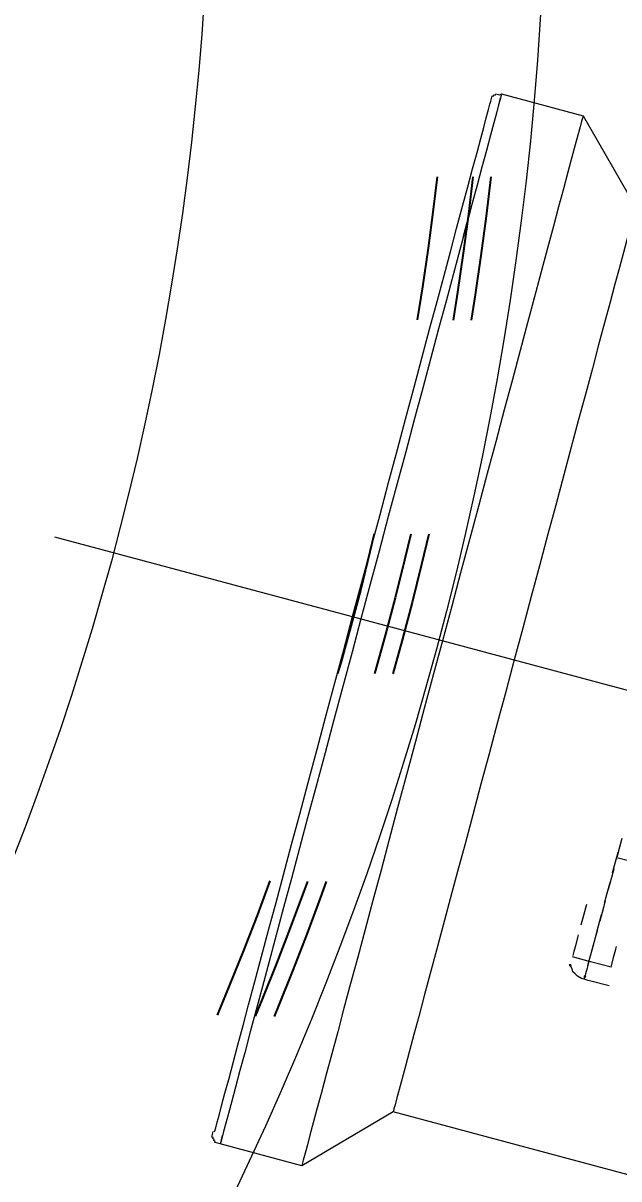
# Model space of a CAD drawing. Header units: millimetres. Extents: x 89051 to 218395, y -330386 to -125649.
# Drawn here: x 90695.2 to 90745.6, y -128599.3 to -128501.5 of the extents above; entities that cross this region are included whole.
import ezdxf

# ---------------------------------------------------------------- set-up
doc = ezdxf.new("R2010")
doc.units = ezdxf.units.MM
doc.header["$LTSCALE"] = 13
for name, pattern in [('1 实线', [0]), ('ACAD_ISO03W100', [1.18, 0.47, -0.71]), ('ACAD_ISO04W100', [30, 24, -3, 0, -3]), ('CENTER', [50.8, 31.75, -6.35, 6.35, -6.35])]:
    doc.linetypes.add(name, pattern=pattern)
doc.layers.get('0').update_dxf_attribs({"color": 1, "linetype": 'CENTER'})
doc.layers.add('C00-00-00', color=7, linetype='Continuous')
doc.layers.add('粗实线', color=4, linetype='Continuous')
doc.layers.add('标注、文本', color=3, linetype='Continuous', lineweight=25)
doc.styles.get("Standard").update_dxf_attribs({"font": 'gbenor.shx', "bigfont": 'gbcbig.shx'})
doc.dimstyles.new('1-15', dxfattribs={"dimscale": 20, "dimtxt": 3.5, "dimasz": 2, "dimexe": 1.5, "dimexo": 0.5, "dimgap": 0.5, "dimtad": 1, "dimtoh": 1, "dimdec": 1, "dimdsep": 46, "dimtxsty": 'Standard', "dimcen": 2.5, "dimclrd": 3, "dimclre": 3, "dimclrt": 3, "dimadec": 0, "dimazin": 2, "dimtfac": 1, "dimtdec": 1, "dimtmove": 0, "dimatfit": 2, "dimfxl": 1, "dimarcsym": 0})

# ---------------------------------------------------------------- blocks, each defined once
blk = doc.blocks.new('225635')
at = {"layer": 'C00-00-00'}
h = blk.add_hatch(color=256, dxfattribs=at)
h.dxf.hatch_style = 2
h.paths.add_polyline_path([(72470.48, -125634.784), (72470.394, -125634.82), (72470.359, -125634.905), (72470.394, -125634.99), (72470.48, -125635.026), (72470.565, -125634.99), (72470.601, -125634.905), (72470.565, -125634.82)])
h = blk.add_hatch(color=256, dxfattribs=at)
h.dxf.hatch_style = 2
h.paths.add_polyline_path([(72471.932, -125635.389), (72471.846, -125635.425), (72471.811, -125635.51), (72471.846, -125635.595), (72471.932, -125635.631), (72472.017, -125635.595), (72472.053, -125635.51), (72472.017, -125635.425)])
at = {"layer": 'C00-00-00', "lineweight": 15}
for points in [[(72445.068, -125565.931), (72445.068, -125565.81), (72445.068, -125565.689), (72445.068, -125565.568), (72445.189, -125565.568), (72445.189, -125565.447), (72445.31, -125565.447), (72445.31, -125565.326), (72445.431, -125565.326), (72445.552, -125565.326), (72445.673, -125565.326), (72445.794, -125565.205)], [(72445.794, -125565.205), (72452.934, -125565.205)], [(72445.794, -125565.205), (72445.794, -125565.326), (72445.794, -125565.689), (72445.794, -125566.173), (72445.794, -125566.899), (72445.794, -125567.746), (72445.794, -125568.835), (72445.794, -125570.166), (72445.794, -125571.618), (72445.794, -125573.191), (72445.794, -125574.885), (72445.794, -125576.821), (72445.794, -125578.878), (72445.794, -125581.057), (72445.794, -125583.356), (72445.794, -125585.776), (72445.794, -125588.317), (72445.794, -125590.979), (72445.794, -125593.762), (72445.794, -125596.546), (72445.794, -125599.329), (72445.794, -125602.233), (72445.794, -125605.258), (72445.794, -125608.162), (72445.794, -125611.188)], [(72445.794, -125565.931), (72445.794, -125565.568)], [(72452.934, -125565.205), (72459.226, -125571.497)], [(72452.934, -125565.205), (72452.934, -125565.326), (72452.934, -125565.689), (72452.934, -125566.173), (72452.934, -125566.899), (72452.934, -125567.746), (72452.934, -125568.835), (72452.934, -125570.166), (72452.934, -125571.618), (72452.934, -125573.191), (72452.934, -125574.885), (72452.934, -125576.821), (72452.934, -125578.878), (72452.934, -125581.057), (72452.934, -125583.356), (72452.934, -125585.776), (72452.934, -125588.317), (72452.934, -125590.979), (72452.934, -125593.762), (72452.934, -125596.546), (72452.934, -125599.329), (72452.934, -125602.233), (72452.934, -125605.258), (72452.934, -125608.162), (72452.934, -125611.188)], [(72445.068, -125656.323), (72445.068, -125655.96), (72445.068, -125655.476), (72445.068, -125654.871), (72445.068, -125654.024), (72445.068, -125652.935), (72445.068, -125651.725), (72445.068, -125650.273), (72445.068, -125648.7), (72445.068, -125647.006), (72445.068, -125645.191), (72445.068, -125643.134), (72445.068, -125640.955), (72445.068, -125638.656), (72445.068, -125636.236), (72445.068, -125633.816), (72445.068, -125631.154), (72445.068, -125628.492), (72445.068, -125625.708), (72445.068, -125622.804), (72445.068, -125620.021), (72445.068, -125616.996), (72445.068, -125614.092), (72445.068, -125611.188), (72445.068, -125608.162), (72445.068, -125605.258), (72445.068, -125602.354), (72445.068, -125599.45), (72445.068, -125596.546), (72445.068, -125593.883), (72445.068, -125591.1), (72445.068, -125588.559), (72445.068, -125586.018), (72445.068, -125583.598), (72445.068, -125581.299), (72445.068, -125579.12), (72445.068, -125577.184), (72445.068, -125575.248), (72445.068, -125573.554), (72445.068, -125571.981), (72445.068, -125570.529), (72445.068, -125569.319), (72445.068, -125568.351), (72445.068, -125567.504), (72445.068, -125566.778), (72445.068, -125566.294), (72445.068, -125566.052), (72445.068, -125565.931)], [(72459.226, -125571.497), (72459.226, -125571.739), (72459.226, -125572.102), (72459.226, -125572.707), (72459.226, -125573.433), (72459.226, -125574.401), (72459.226, -125575.49), (72459.226, -125576.821), (72459.226, -125578.273), (72459.226, -125579.847), (72459.226, -125581.662), (72459.226, -125583.598), (72459.226, -125585.655), (72459.226, -125587.833), (72459.226, -125590.132), (72459.226, -125592.552), (72459.226, -125594.972), (72459.226, -125597.635), (72459.226, -125600.176), (72459.226, -125602.959), (72459.226, -125605.621), (72459.226, -125608.404), (72459.226, -125611.188)], [(72445.794, -125577.789), (72445.794, -125576.458)], [(72445.794, -125611.188), (72445.794, -125614.092), (72445.794, -125617.117), (72445.794, -125620.021), (72445.794, -125622.925), (72445.794, -125625.829), (72445.794, -125628.613), (72445.794, -125631.275), (72445.794, -125633.937), (72445.794, -125636.478), (72445.794, -125638.898), (72445.794, -125641.197), (72445.794, -125643.376), (72445.794, -125645.433), (72445.794, -125647.369), (72445.794, -125649.184), (72445.794, -125650.757), (72445.794, -125652.209), (72445.794, -125653.419), (72445.794, -125654.508), (72445.794, -125655.355), (72445.794, -125656.081), (72445.794, -125656.686), (72445.794, -125656.928), (72445.794, -125657.17)], [(72452.934, -125611.188), (72452.934, -125614.092), (72452.934, -125617.117), (72452.934, -125620.021), (72452.934, -125622.925), (72452.934, -125625.829), (72452.934, -125628.613), (72452.934, -125631.275), (72452.934, -125633.937), (72452.934, -125636.478), (72452.934, -125638.898), (72452.934, -125641.197), (72452.934, -125643.376), (72452.934, -125645.433), (72452.934, -125647.369), (72452.934, -125649.184), (72452.934, -125650.757), (72452.934, -125652.209), (72452.934, -125653.419), (72452.934, -125654.508), (72452.934, -125655.355), (72452.934, -125656.081), (72452.934, -125656.686), (72452.934, -125656.928), (72452.934, -125657.17)], [(72459.226, -125611.188), (72459.226, -125613.85), (72459.226, -125616.633), (72459.226, -125619.416), (72459.226, -125622.078), (72459.226, -125624.74), (72459.226, -125627.282), (72459.226, -125629.702), (72459.226, -125632.122), (72459.226, -125634.421), (72459.226, -125636.599), (72459.226, -125638.656), (72459.226, -125640.592), (72459.226, -125642.407), (72459.226, -125643.981), (72459.226, -125645.433), (72459.226, -125646.764), (72459.226, -125647.853), (72459.226, -125648.821), (72459.226, -125649.547), (72459.226, -125650.152), (72459.226, -125650.515), (72459.226, -125650.757)], [(72471.932, -125623.409), (72471.932, -125624.498)], [(72471.932, -125624.498), (72471.932, -125625.224)], [(72471.932, -125625.466), (72471.932, -125624.619)], [(72473.868, -125625.103), (72472.053, -125625.103)], [(72471.932, -125626.434), (72471.932, -125625.466)], [(72471.932, -125626.071), (72471.932, -125626.313)], [(72471.932, -125626.313), (72471.932, -125627.887)], [(72471.932, -125628.734), (72471.932, -125627.282)], [(72471.932, -125629.097), (72471.932, -125628.734)], [(72471.932, -125628.855), (72471.932, -125629.46)], [(72470.48, -125629.581), (72470.48, -125630.549)], [(72471.932, -125629.46), (72471.932, -125630.67)], [(72471.932, -125630.186), (72471.932, -125630.065)], [(72470.48, -125630.549), (72470.48, -125631.396)], [(72471.932, -125631.517), (72471.932, -125630.186)], [(72471.932, -125631.517), (72471.932, -125632.122)], [(72471.932, -125631.88), (72471.932, -125631.517)], [(72470.48, -125632.243), (72470.48, -125632.485)], [(72470.48, -125632.485), (72470.48, -125633.211)], [(72471.932, -125632.122), (72471.932, -125633.211)], [(72471.932, -125633.695), (72471.932, -125632.727)], [(72473.868, -125632.606), (72473.868, -125632.364)], [(72473.868, -125633.332), (72473.868, -125632.606)], [(72470.48, -125633.211), (72470.48, -125633.695)], [(72470.48, -125633.695), (72470.48, -125634.058)], [(72471.932, -125633.211), (72471.932, -125633.332)], [(72471.932, -125634.421), (72471.932, -125633.695)], [(72473.868, -125633.816), (72473.868, -125633.332)], [(72473.868, -125634.058), (72473.868, -125633.816)], [(72472.053, -125634.179), (72470.48, -125634.179)], [(72470.722, -125635.147), (72470.48, -125634.905)], [(72471.932, -125634.3), (72471.932, -125634.784)], [(72471.932, -125634.542), (72471.932, -125634.421)], [(72471.932, -125634.784), (72471.932, -125635.268)], [(72473.868, -125634.179), (72472.053, -125634.179)], [(72473.868, -125634.179), (72473.868, -125634.058)], [(72470.843, -125635.389), (72470.722, -125635.147)], [(72471.085, -125635.51), (72470.843, -125635.389)], [(72471.327, -125635.631), (72471.085, -125635.51)], [(72471.69, -125635.752), (72471.327, -125635.631)], [(72471.932, -125635.752), (72471.69, -125635.752)], [(72471.932, -125635.268), (72471.932, -125635.631)], [(72471.932, -125635.752), (72471.932, -125635.51)], [(72471.932, -125635.631), (72471.932, -125635.752)], [(72472.295, -125635.752), (72471.932, -125635.752)], [(72474.11, -125635.752), (72472.295, -125635.752)], [(72459.226, -125650.757), (72452.934, -125657.17)], [(72479.797, -125650.757), (72459.226, -125650.757)], [(72445.794, -125657.17), (72445.673, -125657.17), (72445.552, -125657.17), (72445.431, -125657.17), (72445.31, -125657.17), (72445.31, -125657.049), (72445.189, -125657.049), (72445.189, -125656.928), (72445.068, -125656.928), (72445.068, -125656.807), (72444.947, -125656.807), (72444.947, -125656.686), (72444.947, -125656.565), (72444.947, -125656.444), (72444.947, -125656.323)], [(72445.794, -125656.807), (72445.794, -125656.444)], [(72445.794, -125657.049), (72445.794, -125656.807)], [(72445.794, -125657.17), (72445.794, -125657.049)], [(72452.934, -125657.17), (72445.794, -125657.17)]]:
    blk.add_lwpolyline(points, dxfattribs=at)
at = {"layer": '标注、文本', "color": 1, "linetype": 'ACAD_ISO04W100', "lineweight": 15}
blk.add_line((72418.952, -125611.188), (72558.051, -125611.188), dxfattribs=at)
blk = doc.blocks.new('*D521')
at = {"layer": 'Defpoints', "color": 0, "transparency": 16777216}
for p in [(90100.617, -128524.753), (90815.121, -128571.081), (90815.121, -129152.654)]:
    blk.add_point(p, dxfattribs=at)
at = {"layer": '标注、文本', "color": 3, "lineweight": -2, "transparency": 16777216}
for p, q in [((90100.617, -128534.753), (90100.617, -129182.654)), ((90815.121, -128581.081), (90815.121, -129182.654)), ((90140.617, -129152.654), (90775.121, -129152.654))]:
    blk.add_line(p, q, dxfattribs=at)
at = {"layer": '标注、文本', "color": 3, "transparency": 16777216}
for points in [[(90140.617, -129145.987), (90140.617, -129159.32), (90100.617, -129152.654)], [(90775.121, -129145.987), (90775.121, -129159.32), (90815.121, -129152.654)]]:
    blk.add_solid(points, dxfattribs=at)
at = {"layer": '标注、文本', "color": 3, "transparency": 16777216, "insert": (90457.869, -129107.654), "char_height": 70, "attachment_point": 5}
blk.add_mtext('650', dxfattribs=at)
blk = doc.blocks.new('*D535')
at = {"layer": 'Defpoints', "color": 0, "transparency": 16777216}
for p in [(90832.237, -128386.823), (90697.877, -128422.824), (91011.015, -128531.206), (90697.877, -128544.927), (90832.237, -128580.928)]:
    blk.add_point(p, dxfattribs=at)
at = {"layer": '标注、文本', "color": 3, "lineweight": -2, "transparency": 16777216}
for p, q in [((90841.896, -128384.235), (91023.555, -128335.559)), ((90841.896, -128583.517), (91023.555, -128632.192))]:
    blk.add_line(p, q, dxfattribs=at)
blk.add_arc((90470.031, -128483.876), 543.051, 349.22124, 10.77876, dxfattribs=at)
at = {"layer": '标注、文本', "color": 3, "transparency": 16777216}
for points in [[(90997.002, -128383.803), (91009.999, -128380.829), (90994.578, -128343.324)], [(91009.999, -128586.923), (90997.002, -128583.948), (90994.578, -128624.428)]]:
    blk.add_solid(points, dxfattribs=at)
at = {"layer": '标注、文本', "color": 3, "transparency": 16777216, "insert": (90968.082, -128483.876), "char_height": 70, "attachment_point": 5, "rotation": 90}
blk.add_mtext('30°', dxfattribs=at)

msp = doc.modelspace()

# ---------------------------------------------------------------- linework, layer by layer
at = {"color": 7, "linetype": '1 实线', "lineweight": 0}
for radius in [269.5, 241]:
    msp.add_circle((90470.031, -128483.876), radius, dxfattribs=at)
at = {"layer": '粗实线', "color": 2, "linetype": 'ACAD_ISO03W100', "ltscale": 2}
for radius in [266.5, 265, 262]:
    msp.add_circle((90470.031, -128483.876), radius, dxfattribs=at)

# ---------------------------------------------------------------- block references
at = {"layer": '标注、文本', "rotation": 345.0000000000325}
msp.add_blockref('225635', (53257.109, 11529.567), dxfattribs=at)

# ---------------------------------------------------------------- dimensions: what is measured, and where the dimension line sits
at = {"layer": '标注、文本'}
dim = msp.add_angular_dim_2l(base=(91011.015, -128531.206), line1=((90697.877, -128544.927), (90832.237, -128580.928)), line2=((90697.877, -128422.824), (90832.237, -128386.823)), dimstyle='1-15', dxfattribs=at)
dim.commit()
dim.dimension.update_dxf_attribs({"geometry": '*D535', "text_midpoint": (90968.082, -128483.876)})
dim = msp.add_linear_dim(base=(90815.121, -129152.654), p1=(90100.617, -128524.753), p2=(90815.121, -128571.081), text='650', dimstyle='1-15', dxfattribs=at)
dim.commit()
dim.dimension.update_dxf_attribs({"geometry": '*D521', "text_midpoint": (90457.869, -129107.654)})

doc.saveas('drawing.dxf')
